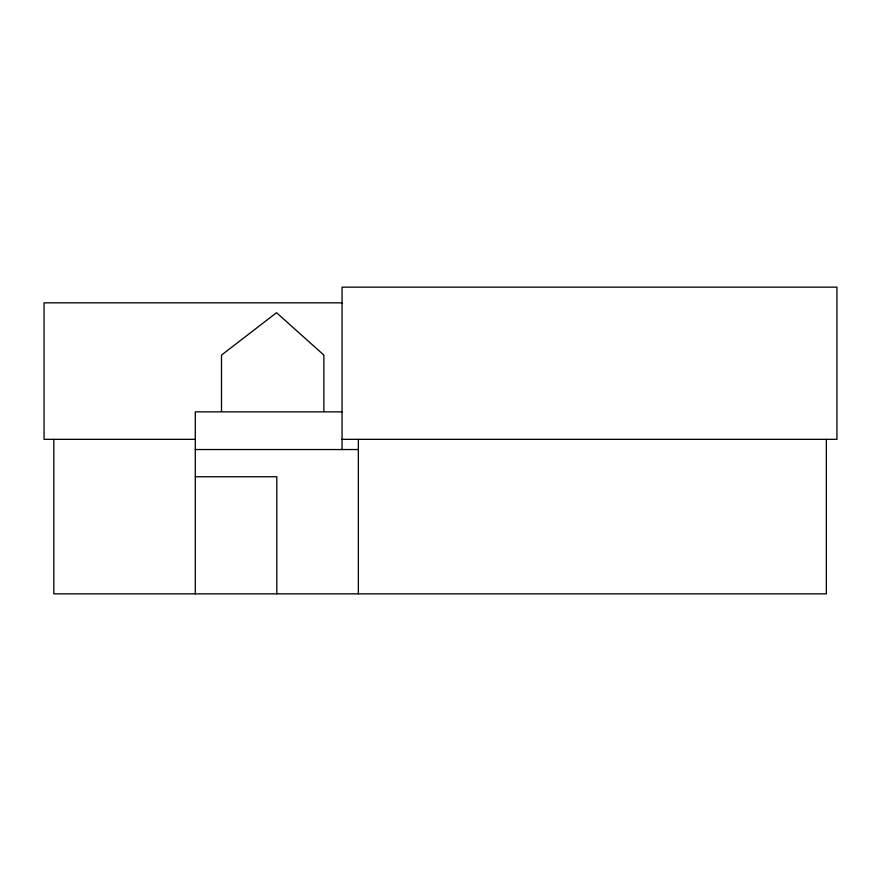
<?xml version="1.0" encoding="UTF-8"?>
<svg xmlns="http://www.w3.org/2000/svg" width="881" height="881" viewBox="0 0 881 881"><rect width="100%" height="100%" fill="white"/><g stroke="black" fill="none" stroke-linecap="round" stroke-linejoin="round"><path stroke-width="1.32" d="M342.478 302.833L44.05 302.833L44.05 439.344L195.296 439.344M342.048 411.856L195.296 411.856L195.296 593.849M341.916 439.344L836.95 439.344L836.95 287.151L342.048 287.151L342.048 449.541M195.296 449.541L358.358 449.541M195.296 476.753L276.821 476.753L276.821 593.849M826.356 439.344L826.356 593.849L53.829 593.849L53.829 439.344M358.358 439.344L358.358 593.849M323.867 411.526L323.867 355.087L276.535 312.711L221.505 355.087L221.505 411.526"/></g></svg>
